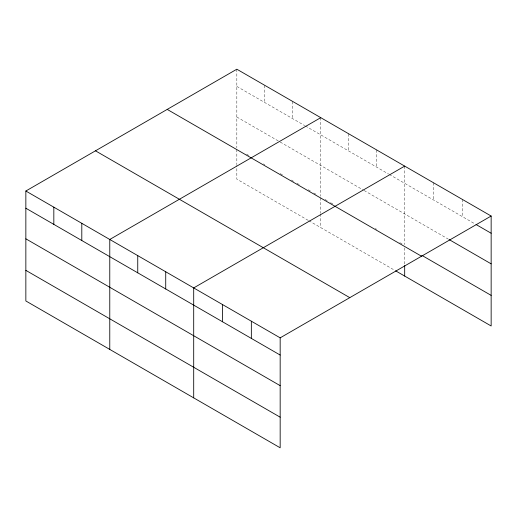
<?xml version="1.0" encoding="UTF-8"?>
<svg xmlns="http://www.w3.org/2000/svg" width="517" height="517" viewBox="0 0 517 517"><rect width="100%" height="100%" fill="white"/><g stroke="black" fill="none" stroke-linecap="round" stroke-linejoin="round"><path stroke-width="0.39" stroke-dasharray="2.58 1.94" d="M236.831 86.41L304.668 125.579M305.373 125.98L388.597 174.035M389.295 174.436L475.369 224.126M236.831 117.016L279.497 141.645M280.195 142.052L363.419 190.101M364.117 190.508L448.601 239.281M246.622 154.202L249.42 155.817M263.405 163.895L264.807 164.703M280.195 173.583L282.993 175.198M291.381 180.045L294.179 181.661M296.978 183.276L299.776 184.892M308.171 189.733L310.963 191.348M313.761 192.964L316.559 194.579M324.954 199.426L327.752 201.042M330.55 202.658L333.349 204.273M375.31 228.501L376.706 229.309M399.783 242.628L402.581 244.244M308.171 220.339L236.831 179.153L236.831 165.466M308.869 220.746L394.193 270.003M462.327 199.394L462.327 216.597M433.504 182.753L433.504 199.963M404.682 166.112L404.682 244.67M404.682 247.876L404.682 263.98M376.706 149.962L376.706 167.165M348.729 133.813L348.729 151.016M320.76 117.663L320.76 196.214M320.76 197.811L320.76 213.114M320.76 213.915L320.76 227.609M292.784 101.506L292.784 118.716M264.807 85.357L264.807 102.56M236.831 69.207L236.831 147.759M236.831 149.355L236.831 164.658"/><path stroke-width="0.78" d="M280.169 385.656L280.169 337.847L25.85 191.019L25.85 300.965L280.169 447.793L280.169 385.656L25.85 238.828M395.589 270.811L491.15 325.981L491.15 216.035L236.831 69.207L25.85 191.019M320.76 117.663L109.772 239.468L109.772 349.421M404.682 166.112L193.701 287.924L193.701 397.87M280.169 337.847L491.15 216.035M476.054 224.527L491.15 233.238M449.286 239.675L491.15 263.844M421.84 255.359L491.15 295.381M167.211 109.404L421.523 256.232M95.477 150.822L349.789 297.65M25.85 208.222L280.169 355.05M25.85 270.359L280.169 417.187M404.682 265.589L404.682 276.065M251.346 321.206L251.346 338.409M222.523 304.565L222.523 321.768M165.724 271.774L165.724 288.977M137.748 255.618L137.748 272.827M81.802 223.318L81.802 240.521M53.826 207.168L53.826 224.372"/></g></svg>
